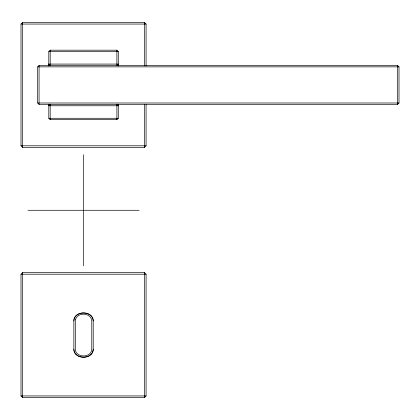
<?xml version="1.0" encoding="UTF-8"?>
<svg xmlns="http://www.w3.org/2000/svg" width="420" height="420" viewBox="0 0 420 420"><rect width="100%" height="100%" fill="white"/><g stroke="black" fill="none" stroke-linecap="round" stroke-linejoin="round"><path stroke-width="0.63" d="M73.857 320.964C74.24 310.853 91.927 310.086 93.219 319.988L93.219 350.159C92.069 359.609 75.007 359.609 73.857 350.159L73.857 319.988C75.148 310.086 92.831 310.853 93.219 320.964M93.219 349.183C92.72 359.772 74.351 359.772 73.857 349.183M117.448 104.102L118.277 105.772L48.794 105.772L49.628 104.102M117.448 65.751L118.277 64.082L48.794 64.082L49.628 65.751M146.076 104.564L146.076 145.798L144.406 147.462L22.669 147.462L21 145.798L21 24.056L22.669 22.391L144.406 22.391L146.076 24.056L146.076 65.945M48.794 66.035L48.794 51.576L50.185 50.185L116.891 50.185L118.277 51.576L118.277 66.035M37.674 66.859L39.065 65.473L397.609 65.473L399 66.859L399 102.995L397.609 104.38L39.065 104.38L37.674 102.995L37.674 66.859L399 66.859M48.794 105.772L50.185 104.38L50.185 119.669L116.891 119.669L118.277 118.277L118.277 104.47M118.277 64.082L116.891 65.473L116.891 50.185M21 274.202L22.669 272.538L144.406 272.538L146.076 274.202L146.076 395.945L144.406 397.609L22.669 397.609L21 395.945L21 274.202L146.076 274.202M21 24.056L146.076 24.056M48.794 51.576L118.277 51.576M37.674 102.995L399 102.995M48.794 104.47L48.794 118.277L118.277 118.277M21 145.798L146.076 145.798M27.951 210.278L139.125 210.278M21 395.945L146.076 395.945M118.277 105.772L116.891 104.38L116.891 119.669M48.794 64.082L50.185 65.473L50.185 50.185M48.794 118.277L50.185 119.669M397.609 65.473L397.609 104.38M144.406 22.391L144.406 65.945M144.406 104.564L144.406 147.462M144.406 272.538L144.406 397.609M83.538 154.691L83.538 265.865M39.065 65.473L39.065 104.38M22.669 22.391L22.669 147.462M22.669 272.538L22.669 397.609M75.59 319.19L75.295 321.043L75.295 349.104C75.642 358.202 91.434 358.202 91.781 349.104L91.781 321.043C91.408 312.832 78.13 311.714 75.59 319.19"/></g></svg>
